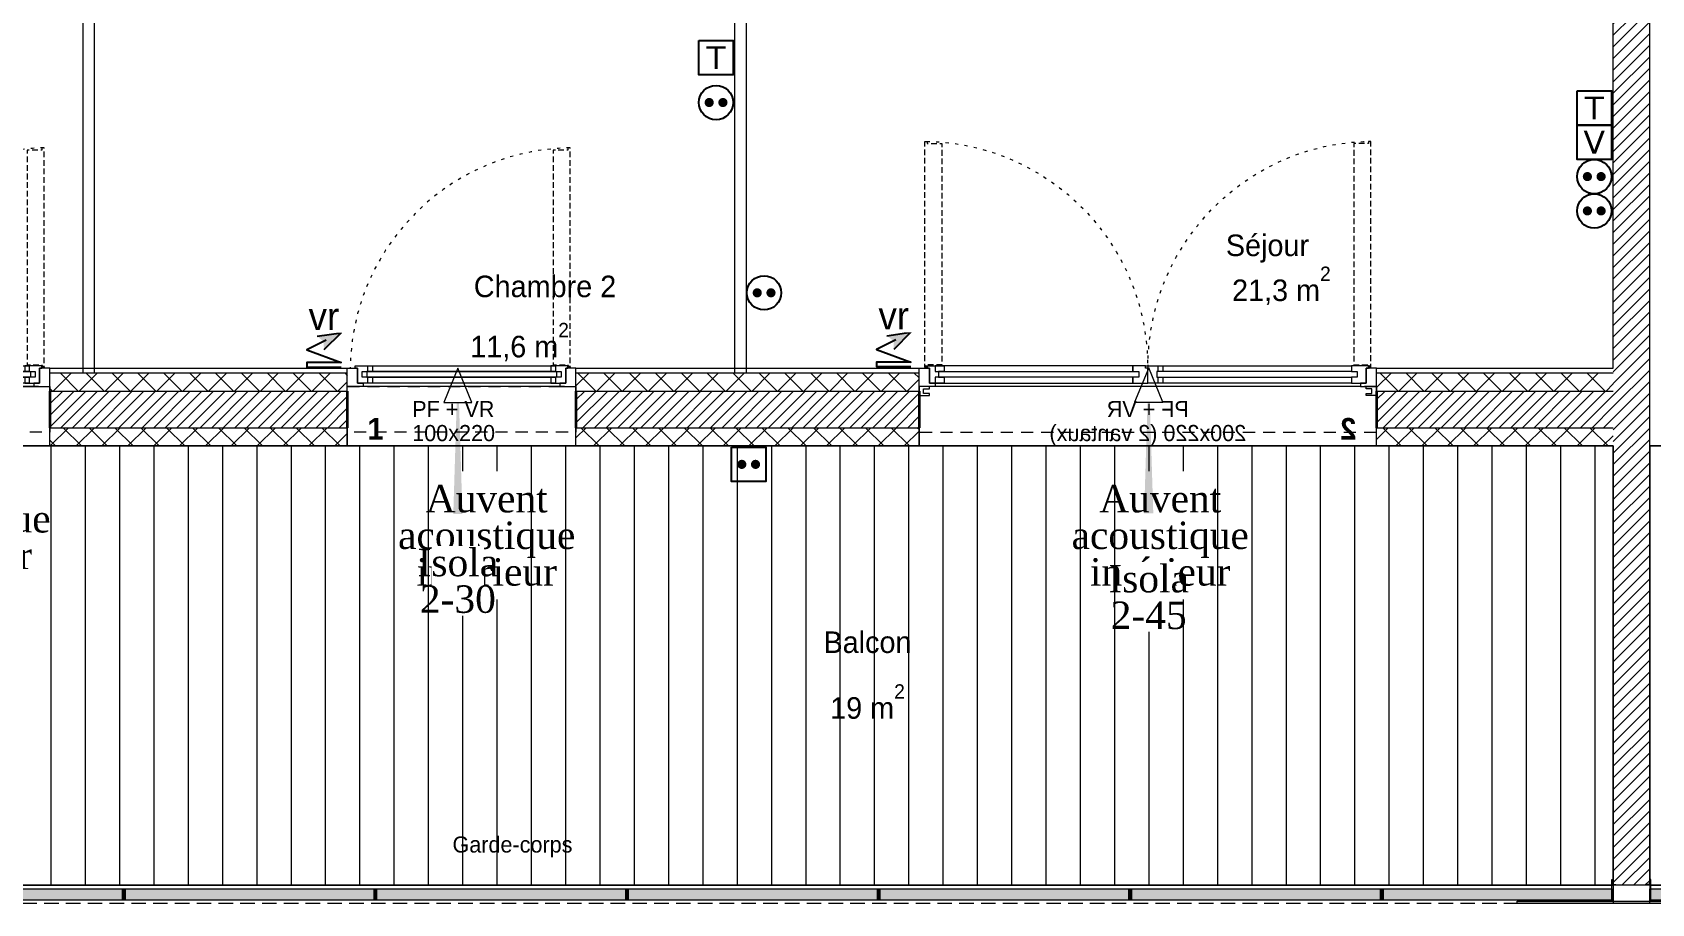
# Model space of a CAD drawing. Header units: centimetres. Extents: x 2666 to 9670, y 1889 to 5633.
# Drawn here: x 5501 to 6209, y 3317 to 3698 of the extents above; entities that cross this region are included whole.
import ezdxf

# ---------------------------------------------------------------- set-up
doc = ezdxf.new("R2010")
doc.units = ezdxf.units.CM
doc.header["$LTSCALE"] = 12.7
for name, pattern in [('INTERROMPU2', [0.75, 0.5, -0.25]), ('Style de ligne -11', [0.694444, 0.41656, -0.277884]), ('Style de ligne -12', [0.328084, 0.109361, -0.218723]), ('Style de ligne -13', [0.295276, 0.19685, -0.098425]), ('Style de ligne -14', [0.295276, 0.19685, -0.098425]), ('Style de ligne -17', [0.694444, 0.41656, -0.277884]), ('Style de ligne -18', [0.328084, 0.109361, -0.218723]), ('Style de ligne -5', [0.41656, 0.13885, -0.27771])]:
    doc.linetypes.add(name, pattern=pattern)
for name, color, linetype, lineweight in [('B GÈnÈral', 7, 'Continuous', 5), ('B Général', 7, 'Continuous', 5), ('C ANNOTATIONS-prestations', 7, 'Continuous', 5), ('C ANNOTATIONS-texte', 7, 'Continuous', 5), ('C ANNOTATIONS-texte surfaces', 7, 'Continuous', 5), ('prlm-ELEC-CFA', 1, 'Continuous', 25), ('prlm-ELEC-CFO', 1, 'Continuous', 25)]:
    doc.layers.add(name, color=color, linetype=linetype, lineweight=lineweight)
doc.layers.add('D SURFACES-shab', color=1, linetype='Continuous', lineweight=5, true_color=0xff0000)
doc.layers.add('prlm-VMC', color=93, linetype='Continuous')
doc.styles.add('Eurostile', font='')
doc.styles.add('Eurostile (bold)', font='')
doc.styles.add('prlm-elec-cfo', font='comic.ttf', dxfattribs={"height": 12})
doc.styles.add('prlm-vmc', font='pala.ttf', dxfattribs={"height": 14})
doc.styles.get('Eurostile').set_extended_font_data('Eurostile')
doc.styles.get('Eurostile (bold)').set_extended_font_data('Eurostile', bold=True)
pattern_1 = [(45, (0, 0), (2.4253472, -2.6458333), [])]
pattern_2 = [(-135, (0, 0), (5.656854, -5.656854), []), (-45, (0, 0), (-5.656854, -5.656854), [])]
pattern_3 = [(45, (0, 0), (-5.656854, 5.656854), []), (135, (0, 0), (5.656854, 5.656854), [])]

# ---------------------------------------------------------------- blocks, each defined once
blk = doc.blocks.new('Groupe-1')
at = {"layer": 'B GÈnÈral', "linetype": 'Continuous', "lineweight": 0, "true_color": 0xeeeeee}
for points in [[(5431.34, 3323.9), (5540.24, 3323.9), (5540.24, 3318.9), (5431.34, 3318.9)], [(5541.34, 3323.9), (5650.24, 3323.9), (5650.24, 3318.9), (5541.34, 3318.9)], [(5651.34, 3323.9), (5760.24, 3323.9), (5760.24, 3318.9), (5651.34, 3318.9)], [(5761.34, 3323.9), (5870.24, 3323.9), (5870.24, 3318.9), (5761.34, 3318.9)], [(5871.34, 3323.9), (5980.24, 3323.9), (5980.24, 3318.9), (5871.34, 3318.9)], [(5981.34, 3323.9), (6090.24, 3323.9), (6090.24, 3318.9), (5981.34, 3318.9)], [(6091.34, 3323.9), (6191.39, 3323.9), (6191.39, 3318.9), (6091.34, 3318.9)]]:
    blk.add_hatch(color=7, dxfattribs=at).paths.add_polyline_path(points)
at = {"layer": 'B GÈnÈral', "linetype": 'Continuous', "lineweight": 0, "true_color": 0xdddddd}
for points in [[(5540.24, 3323.9), (5541.34, 3323.9), (5541.34, 3318.9), (5540.24, 3318.9)], [(5650.24, 3323.9), (5651.34, 3323.9), (5651.34, 3318.9), (5650.24, 3318.9)], [(5760.24, 3323.9), (5761.34, 3323.9), (5761.34, 3318.9), (5760.24, 3318.9)], [(5870.24, 3323.9), (5871.34, 3323.9), (5871.34, 3318.9), (5870.24, 3318.9)], [(5980.24, 3323.9), (5981.34, 3323.9), (5981.34, 3318.9), (5980.24, 3318.9)], [(6090.24, 3323.9), (6091.34, 3323.9), (6091.34, 3318.9), (6090.24, 3318.9)]]:
    blk.add_hatch(color=254, dxfattribs=at).paths.add_polyline_path(points)
at = {"layer": 'B Général', "color": 7, "linetype": 'Continuous', "lineweight": 5}
for p, q in [((5509.04, 3325.39), (5509.04, 3517.39)), ((5524.04, 3325.39), (5524.04, 3517.39)), ((5539.04, 3325.39), (5539.04, 3517.39)), ((5554.04, 3325.39), (5554.04, 3517.39)), ((5569.04, 3325.39), (5569.04, 3517.39)), ((5584.04, 3325.39), (5584.04, 3517.39)), ((5599.04, 3325.39), (5599.04, 3517.39)), ((5614.04, 3325.39), (5614.04, 3517.39)), ((5629.04, 3325.39), (5629.04, 3517.39)), ((5644.04, 3325.39), (5644.04, 3517.39)), ((5659.04, 3325.39), (5659.04, 3517.39)), ((5674.04, 3325.39), (5674.04, 3517.39)), ((5689.04, 3325.39), (5689.04, 3517.39)), ((5704.04, 3325.39), (5704.04, 3517.39)), ((5719.04, 3325.39), (5719.04, 3517.39)), ((5734.04, 3325.39), (5734.04, 3517.39)), ((5749.04, 3325.39), (5749.04, 3517.39)), ((5764.04, 3325.39), (5764.04, 3517.39)), ((5779.04, 3325.39), (5779.04, 3517.39)), ((5794.04, 3325.39), (5794.04, 3517.39)), ((5809.04, 3325.39), (5809.04, 3517.39)), ((5824.04, 3325.39), (5824.04, 3517.39)), ((5839.04, 3325.39), (5839.04, 3517.39)), ((5854.04, 3325.39), (5854.04, 3517.39)), ((5869.04, 3325.39), (5869.04, 3517.39)), ((5884.04, 3325.39), (5884.04, 3517.39)), ((5899.04, 3325.39), (5899.04, 3517.39)), ((5914.04, 3325.39), (5914.04, 3517.39)), ((5929.04, 3325.39), (5929.04, 3517.39)), ((5944.04, 3325.39), (5944.04, 3517.39)), ((5959.04, 3325.39), (5959.04, 3517.39)), ((5974.04, 3325.39), (5974.04, 3517.39)), ((5989.04, 3325.39), (5989.04, 3517.39)), ((6004.04, 3325.39), (6004.04, 3517.39)), ((6019.04, 3325.39), (6019.04, 3517.39)), ((6034.04, 3325.39), (6034.04, 3517.39)), ((6049.04, 3325.39), (6049.04, 3517.39)), ((6064.04, 3325.39), (6064.04, 3517.39)), ((6079.04, 3325.39), (6079.04, 3517.39)), ((6094.04, 3325.39), (6094.04, 3517.39)), ((6109.04, 3325.39), (6109.04, 3517.39)), ((6124.04, 3325.39), (6124.04, 3517.39)), ((6139.04, 3325.39), (6139.04, 3517.39)), ((6154.04, 3325.39), (6154.04, 3517.39)), ((6169.04, 3325.39), (6169.04, 3517.39)), ((6184.04, 3325.39), (6184.04, 3517.39))]:
    blk.add_line(p, q, dxfattribs=at)
at = {"layer": 'B Général', "color": 7, "linetype": 'Continuous', "lineweight": 13, "flags": 128}
blk.add_lwpolyline([(5203.04, 3517.39), (6191.89, 3517.39), (6191.89, 3325.39), (5203.04, 3325.39)], close=True, dxfattribs=at)
at = {"layer": 'B Général', "color": 7, "linetype": 'INTERROMPU2', "lineweight": 13, "flags": 128}
blk.add_lwpolyline([(5203.04, 3325.39), (6191.89, 3325.39), (6191.89, 3317.39), (5203.04, 3317.39)], close=True, dxfattribs=at)
at = {"layer": 'B Général', "color": 7, "linetype": 'Continuous', "lineweight": 5, "flags": 128}
for points in [[(5431.34, 3323.9), (5540.24, 3323.9), (5540.24, 3318.9), (5431.34, 3318.9)], [(5540.24, 3323.9), (5541.34, 3323.9), (5541.34, 3318.9), (5540.24, 3318.9)], [(5541.34, 3323.9), (5650.24, 3323.9), (5650.24, 3318.9), (5541.34, 3318.9)], [(5650.24, 3323.9), (5651.34, 3323.9), (5651.34, 3318.9), (5650.24, 3318.9)], [(5651.34, 3323.9), (5760.24, 3323.9), (5760.24, 3318.9), (5651.34, 3318.9)], [(5760.24, 3323.9), (5761.34, 3323.9), (5761.34, 3318.9), (5760.24, 3318.9)], [(5761.34, 3323.9), (5870.24, 3323.9), (5870.24, 3318.9), (5761.34, 3318.9)], [(5870.24, 3323.9), (5871.34, 3323.9), (5871.34, 3318.9), (5870.24, 3318.9)], [(5871.34, 3323.9), (5980.24, 3323.9), (5980.24, 3318.9), (5871.34, 3318.9)], [(5980.24, 3323.9), (5981.34, 3323.9), (5981.34, 3318.9), (5980.24, 3318.9)], [(5981.34, 3323.9), (6090.24, 3323.9), (6090.24, 3318.9), (5981.34, 3318.9)], [(6090.24, 3323.9), (6091.34, 3323.9), (6091.34, 3318.9), (6090.24, 3318.9)], [(6091.34, 3323.9), (6191.39, 3323.9), (6191.39, 3318.9), (6091.34, 3318.9)]]:
    blk.add_lwpolyline(points, close=True, dxfattribs=at)
blk = doc.blocks.new('Groupe-2-1')
at = {"layer": 'B GÈnÈral', "linetype": 'Continuous', "lineweight": 0, "true_color": 0xeeeeee}
blk.add_hatch(color=7, dxfattribs=at).paths.add_polyline_path([(6207.89, 3323.9), (6308.43, 3323.9), (6308.43, 3318.9), (6207.89, 3318.9)])
at = {"layer": 'B Général', "color": 7, "linetype": 'Continuous', "lineweight": 13, "flags": 128}
blk.add_lwpolyline([(6207.89, 3517.39), (7630.48, 3517.39), (7630.48, 3325.39), (6207.89, 3325.39)], close=True, dxfattribs=at)
at = {"layer": 'B Général', "color": 7, "linetype": 'INTERROMPU2', "lineweight": 13, "flags": 128}
blk.add_lwpolyline([(7630.48, 3517.39), (7638.48, 3517.39), (7638.48, 3317.39), (6207.89, 3317.39), (6207.89, 3325.39), (7630.48, 3325.39)], close=True, dxfattribs=at)
at = {"layer": 'B Général', "color": 7, "linetype": 'Continuous', "lineweight": 5, "flags": 128}
blk.add_lwpolyline([(6207.89, 3323.9), (6308.43, 3323.9), (6308.43, 3318.9), (6207.89, 3318.9)], close=True, dxfattribs=at)
blk = doc.blocks.new('Groupe-3-1')
at = {"layer": 'B GÈnÈral', "linetype": 'Continuous', "lineweight": 0, "true_color": 0xdddddd}
for points in [[(6191.89, 3326.79), (6191.89, 3318.39), (6186.89, 3318.39), (6186.89, 3318.89), (6191.39, 3318.89), (6191.39, 3327.95), (6191.89, 3327.95)], [(6207.89, 3326.79), (6207.89, 3318.39), (6212.89, 3318.39), (6212.89, 3318.89), (6208.39, 3318.89), (6208.39, 3327.95), (6207.89, 3327.95)], [(6149.89, 3318.39), (6249.89, 3318.39), (6249.89, 3317.39), (6149.89, 3317.39)]]:
    blk.add_hatch(color=254, dxfattribs=at).paths.add_polyline_path(points)
at = {"layer": 'B Général', "color": 7, "linetype": 'Style de ligne -5', "lineweight": 5}
for p, q in [((6191.39, 3325.7), (6193.1, 3325.7)), ((6208.39, 3325.7), (6206.68, 3325.7))]:
    blk.add_line(p, q, dxfattribs=at)
at = {"layer": 'B Général', "color": 7, "linetype": 'Continuous', "lineweight": 5, "flags": 128}
for points in [[(6191.89, 3326.79), (6191.89, 3318.39), (6186.89, 3318.39), (6186.89, 3318.89), (6191.39, 3318.89), (6191.39, 3327.95), (6191.89, 3327.95)], [(6207.89, 3326.79), (6207.89, 3318.39), (6212.89, 3318.39), (6212.89, 3318.89), (6208.39, 3318.89), (6208.39, 3327.95), (6207.89, 3327.95)], [(6149.89, 3318.39), (6249.89, 3318.39), (6249.89, 3317.39), (6149.89, 3317.39)]]:
    blk.add_lwpolyline(points, close=True, dxfattribs=at)
blk = doc.blocks.new('PF 100.220 + VR')
at = {"layer": 'B Général', "color": 7, "linetype": 'Continuous', "lineweight": 13}
for p, q in [((-50, 7), (-50, 17)), ((50, 7), (50, 17))]:
    blk.add_line(p, q, dxfattribs=at)
at = {"layer": 'B Général'}
blk.add_line((45, 9), (-45, 9), dxfattribs=at)
at = {"layer": 'B Général', "color": 7, "linetype": 'Continuous', "lineweight": 35}
for p, q in [((-50, 7), (-50, -9)), ((50, 7), (50, -9))]:
    blk.add_line(p, q, dxfattribs=at)
at = {"layer": 'B Général', "color": 7, "linetype": 'Style de ligne -14', "lineweight": 5, "flags": 128}
blk.add_lwpolyline([(47.5, 113.27), (46.5, 113.27), (46.5, 112.27), (40, 112.27), (40, 18.5), (46.5, 18.5), (46.5, 17.5), (47.5, 17.5)], close=True, dxfattribs=at)
at = {"layer": 'B Général', "lineweight": 5, "flags": 128}
for points in [[(-43, 10.5), (-43, 9), (-50, 9), (-50, 17), (-45.5, 17), (-45.5, 10.5)], [(-43.5, 15.5), (43.5, 15.5), (43.5, 13), (-43.5, 13)], [(-41, 18), (41, 18), (41, 15.5), (-41, 15.5)], [(43, 10.5), (43, 9), (50, 9), (50, 17), (45.5, 17), (45.5, 10.5)], [(-41, 13), (41, 13), (41, 10.5), (-41, 10.5)]]:
    blk.add_lwpolyline(points, close=True, dxfattribs=at)
at = {"layer": 'B Général', "color": 7, "linetype": 'Continuous', "lineweight": 5, "flags": 128}
for points in [[(-39, 15.5), (-41.5, 15.5), (-41.5, 13), (-39, 13), (-39, 10.5), (-45.5, 10.5), (-45.5, 17), (-46.5, 17), (-46.5, 18), (-39, 18)], [(39, 15.5), (41.5, 15.5), (41.5, 13), (39, 13), (39, 10.5), (45.5, 10.5), (45.5, 17), (46.5, 17), (46.5, 18), (39, 18)]]:
    blk.add_lwpolyline(points, close=True, dxfattribs=at)
at = {"layer": 'B Général', "color": 7, "linetype": 'Style de ligne -17', "lineweight": 5, "flags": 128}
blk.add_lwpolyline([(-50, 9), (50, 9), (50, -11), (-50, -11)], close=True, dxfattribs=at)
at = {"layer": 'B Général', "lineweight": 13, "flags": 128}
blk.add_lwpolyline([(-50, -9), (-50, -17), (50, -17), (50, -9)], dxfattribs=at)
at = {"layer": 'B Général'}
blk.add_circle((47, 17.5), 0.5, dxfattribs=at)
at = {"layer": 'B Général', "color": 7, "linetype": 'Style de ligne -18', "lineweight": 5}
blk.add_arc((48.78, 15.78), 97.5, 90.89734, 179.2823, dxfattribs=at)
at = {"layer": 'B Général', "insert": (-21.61, 2.65), "char_height": 7.059, "attachment_point": 1, "rotation": 360, "line_spacing_factor": 0.894142, "style": 'Eurostile'}
blk.add_mtext('PF + VR', dxfattribs=at)
at = {"layer": 'C ANNOTATIONS-prestations', "attachment_point": 1, "rotation": 360, "line_spacing_factor": 0.894142}
for s, insert, char_height, style in [('1', (-41.14, -4.77), 9.41, 'Eurostile (bold)'), ('100x220', (-21.61, -7.83), 7.059, 'Eurostile')]:
    blk.add_mtext(s, dxfattribs=dict(at, insert=insert, char_height=char_height, style=style))
blk = doc.blocks.new('PF 200.220 + VR')
at = {"layer": 'B Général', "color": 7, "linetype": 'Continuous', "lineweight": 13}
for p, q in [((-100, 7), (-100, 17)), ((100, 7), (100, 17))]:
    blk.add_line(p, q, dxfattribs=at)
at = {"layer": 'B Général'}
blk.add_line((-93, 9), (97, 9), dxfattribs=at)
at = {"layer": 'B Général', "color": 7, "linetype": 'Continuous', "lineweight": 35}
for p, q in [((-100, 7), (-100, -9)), ((100, 7), (100, -9))]:
    blk.add_line(p, q, dxfattribs=at)
at = {"layer": 'B Général', "color": 7, "linetype": 'Style de ligne -13', "lineweight": 5, "flags": 128}
for points in [[(-97.5, 116.12), (-96.5, 116.12), (-96.5, 115.12), (-90, 115.12), (-90, 18.5), (-96.5, 18.5), (-96.5, 17.5), (-97.5, 17.5)], [(97.5, 116.12), (96.5, 116.12), (96.5, 115.12), (90, 115.12), (90, 18.5), (96.5, 18.5), (96.5, 17.5), (97.5, 17.5)]]:
    blk.add_lwpolyline(points, close=True, dxfattribs=at)
at = {"layer": 'B Général', "lineweight": 5, "flags": 128}
for points in [[(-93, 10.5), (-93, 9), (-100, 9), (-100, 17), (-95.5, 17), (-95.5, 10.5)], [(-4.5, 18), (-89, 18), (-89, 15.5), (-4.5, 15.5)], [(6.5, 18), (93, 18), (93, 15.5), (6.5, 15.5)], [(93, 10.5), (93, 9), (100, 9), (100, 17), (95.5, 17), (95.5, 10.5)], [(-100, 9), (-100, 5), (-95.5, 5), (-95.5, 6), (-98, 6), (-98, 8), (-95.5, 8), (-95.5, 9)], [(-4.5, 13), (-89, 13), (-89, 10.5), (-4.5, 10.5)], [(6.5, 13), (93, 13), (93, 10.5), (6.5, 10.5)], [(100, 9), (100, 5), (95.5, 5), (95.5, 6), (98, 6), (98, 8), (95.5, 8), (95.5, 9)]]:
    blk.add_lwpolyline(points, close=True, dxfattribs=at)
at = {"layer": 'B Général', "color": 7, "linetype": 'Continuous', "lineweight": 5, "flags": 128}
for points in [[(-89, 15.5), (-91.5, 15.5), (-91.5, 13), (-89, 13), (-89, 10.5), (-95.5, 10.5), (-95.5, 17), (-96.5, 17), (-96.5, 18), (-89, 18)], [(-6.5, 15.5), (-4, 15.5), (-4, 13), (-6.5, 13), (-6.5, 10.5), (0, 10.5), (0, 17), (1, 17), (1, 18), (-6.5, 18)], [(6.5, 15.5), (4, 15.5), (4, 13), (6.5, 13), (6.5, 10.5), (0, 10.5), (0, 17), (1, 17), (1, 18), (6.5, 18)], [(89, 15.5), (91.5, 15.5), (91.5, 13), (89, 13), (89, 10.5), (95.5, 10.5), (95.5, 17), (96.5, 17), (96.5, 18), (89, 18)]]:
    blk.add_lwpolyline(points, close=True, dxfattribs=at)
at = {"layer": 'B Général', "color": 7, "linetype": 'Style de ligne -11', "lineweight": 5, "flags": 128}
blk.add_lwpolyline([(-100, 9), (100, 9), (100, -11), (-100, -11)], close=True, dxfattribs=at)
at = {"layer": 'B Général', "lineweight": 13, "flags": 128}
blk.add_lwpolyline([(100, -9), (100, -17), (-100, -17), (-100, -9)], dxfattribs=at)
at = {"layer": 'B Général'}
for centre in [(-97, 17.5), (97, 17.5)]:
    blk.add_circle(centre, 0.5, dxfattribs=at)
at = {"layer": 'B Général', "color": 7, "linetype": 'Style de ligne -12', "lineweight": 5}
for centre, start, end in [((-98.46, 17.77), 359.55233, 89.0018), ((98.46, 17.77), 90.9982, 180.44847)]:
    blk.add_arc(centre, 98.37, start, end, dxfattribs=at)
at = {"layer": 'B Général', "insert": (0, 2.65), "char_height": 7.059, "attachment_point": 2, "rotation": 360, "line_spacing_factor": 0.894142, "style": 'Eurostile'}
blk.add_mtext('PF + VR', dxfattribs=at)
at = {"layer": 'C ANNOTATIONS-prestations', "rotation": 360, "line_spacing_factor": 0.894142}
for s, insert, char_height, attachment_point, style in [('2', (-91.15, -4.77), 9.41, 1, 'Eurostile (bold)'), ('200x220 (2 vantaux) ', (0, -7.82), 7.059, 2, 'Eurostile')]:
    blk.add_mtext(s, dxfattribs=dict(at, insert=insert, char_height=char_height, attachment_point=attachment_point, style=style))
blk = doc.blocks.new('xi.EA')
at = {"layer": 'prlm-VMC', "color": 0, "linetype": 'ByBlock', "lineweight": 5, "flags": 128}
blk.add_lwpolyline([(-6.17, -15), (6.17, -15), (0, 0)], close=True, dxfattribs=at)
at = {"layer": 'prlm-VMC', "color": 0, "linetype": 'ByBlock', "lineweight": -2, "flags": 128}
blk.add_lwpolyline([(0, -15, 1, 4, 0), (0, -63.63, 1, 1, 0)], format="xyseb", dxfattribs=at)
at = {"layer": 'prlm-VMC', "color": 0, "linetype": 'ByBlock', "lineweight": 5}
blk.add_solid([(0, 0), (6.17, -15), (-6.17, -15), (0, 0)], dxfattribs=at)
blk = doc.blocks.new('xi.PC-EXT')
at = {"layer": 'prlm-ELEC-CFO', "color": 0, "linetype": 'ByBlock', "lineweight": -2, "flags": 128}
blk.add_lwpolyline([(-7.5, 7.5), (7.5, 7.5), (7.5, -7.5), (-7.5, -7.5)], close=True, dxfattribs=at)
at = {"layer": 'prlm-ELEC-CFO', "color": 0, "linetype": 'ByBlock', "lineweight": 5, "const_width": 2}
for points in [[(-4, 0, 1), (-2, 0, 1)], [(2, 0, 1), (4, 0, 1)]]:
    blk.add_lwpolyline(points, format="xyb", close=True, dxfattribs=at)
blk = doc.blocks.new('xi.PC')
at = {"color": 0, "lineweight": 5}
blk.add_wipeout([(-7.5, -7.5), (7.5, -7.5), (7.5, 7.5), (-7.5, 7.5)], dxfattribs=at).dxf.layer = 'prlm-ELEC-CFO'
at = {"layer": 'prlm-ELEC-CFO', "color": 0, "linetype": 'ByBlock', "lineweight": 5, "const_width": 2}
for points in [[(-4, 0, 1), (-2, 0, 1)], [(2, 0, 1), (4, 0, 1)]]:
    blk.add_lwpolyline(points, format="xyb", close=True, dxfattribs=at)
at = {"layer": 'prlm-ELEC-CFO', "color": 0, "linetype": 'ByBlock', "lineweight": -2}
blk.add_circle((0, 0), 7.5, dxfattribs=at)
blk = doc.blocks.new('xi.TEL')
at = {"layer": 'prlm-ELEC-CFA', "color": 0, "linetype": 'ByBlock', "lineweight": -2, "flags": 128}
blk.add_lwpolyline([(-7.5, 7.5), (7.5, 7.5), (7.5, -7.5), (-7.5, -7.5)], close=True, dxfattribs=at)
at = {"layer": 'prlm-ELEC-CFA', "color": 0, "linetype": 'ByBlock', "insert": (0, 0), "char_height": 10, "width": 11.36, "attachment_point": 5}
blk.add_mtext('{\\fVerdana|b0|i0|c0|p34;T}', dxfattribs=at)
blk = doc.blocks.new('xi.VR')
at = {"layer": 'prlm-ELEC-CFO', "lineweight": 5}
blk.add_hatch(color=0, dxfattribs=at).paths.add_polyline_path([(-3, 6), (-0.1, 3.7), (0, 0), (7.5, 7.5)])
at = {"layer": 'prlm-ELEC-CFO', "color": 0}
for points in [[(-3, 6), (7.5, 7.5), (0, 0)], [(0.95, 4.23), (-7.5, 0), (7.5, -5.5), (-7.5, -5.5), (-7.5, -7.5), (7.5, -7.5)]]:
    blk.add_lwpolyline(points, dxfattribs=at)
blk = doc.blocks.new('xi.TV')
at = {"layer": 'prlm-ELEC-CFA', "color": 0, "linetype": 'ByBlock', "lineweight": -2, "flags": 128}
blk.add_lwpolyline([(-7.5, 7.5), (7.5, 7.5), (7.5, -7.5), (-7.5, -7.5)], close=True, dxfattribs=at)
at = {"layer": 'prlm-ELEC-CFA', "color": 0, "linetype": 'ByBlock', "insert": (0, 0), "char_height": 10, "width": 11.36, "attachment_point": 5}
blk.add_mtext('{\\fVerdana|b0|i0|c0|p34;V}', dxfattribs=at)

msp = doc.modelspace()

# ---------------------------------------------------------------- hatches: boundary and pattern name
at = {"layer": 'B GÈnÈral', "linetype": 'Continuous', "lineweight": 5}
h = msp.add_hatch(dxfattribs=at)
h.set_pattern_fill('50_BETON', style=0, pattern_type=2)
h.set_pattern_definition(pattern_1)
h.paths.add_polyline_path([(6207.89, 4134.39), (6191.89, 4134.39), (6191.89, 3325.39), (6207.89, 3325.39)])
at = {"layer": 'B GÈnÈral', "linetype": 'Continuous', "lineweight": 5, "true_color": 0x808080}
h = msp.add_hatch(dxfattribs=at)
h.set_pattern_fill('02_ISOLANT', color=8, style=0, pattern_type=2)
h.set_pattern_definition(pattern_3)
h.paths.add_polyline_path([(5508.48, 3549.39), (5508.48, 3541.39), (5638.48, 3541.39), (5638.48, 3549.39)])
h = msp.add_hatch(dxfattribs=at)
h.set_pattern_fill('02_ISOLANT', color=8, style=0, pattern_type=2)
h.set_pattern_definition(pattern_3)
h.paths.add_polyline_path([(5738.48, 3549.39), (5738.48, 3541.39), (5888.48, 3541.39), (5888.48, 3549.39)])
h = msp.add_hatch(dxfattribs=at)
h.set_pattern_fill('02_ISOLANT', color=8, angle=-180, style=0, pattern_type=2)
h.set_pattern_definition(pattern_2)
h.paths.add_polyline_path([(6191.89, 3541.39), (6191.89, 3549.39), (6088.48, 3549.39), (6088.48, 3541.39)])
at = {"layer": 'B GÈnÈral', "linetype": 'Continuous', "lineweight": 5}
h = msp.add_hatch(dxfattribs=at)
h.set_pattern_fill('50_BETON', style=0, pattern_type=2)
h.set_pattern_definition(pattern_1)
h.paths.add_polyline_path([(5508.48, 3541.39), (5508.48, 3525.39), (5638.48, 3525.39), (5638.48, 3541.39)])
h = msp.add_hatch(dxfattribs=at)
h.set_pattern_fill('50_BETON', style=0, pattern_type=2)
h.set_pattern_definition(pattern_1)
h.paths.add_polyline_path([(5738.48, 3541.39), (5738.48, 3525.39), (5888.48, 3525.39), (5888.48, 3541.39)])
h = msp.add_hatch(dxfattribs=at)
h.set_pattern_fill('50_BETON', style=0, pattern_type=2)
h.set_pattern_definition(pattern_1)
h.paths.add_polyline_path([(6191.89, 3525.39), (6191.89, 3541.39), (6088.48, 3541.39), (6088.48, 3525.39)])
at = {"layer": 'B GÈnÈral', "linetype": 'Continuous', "lineweight": 5, "true_color": 0x808080}
h = msp.add_hatch(dxfattribs=at)
h.set_pattern_fill('02_ISOLANT', color=8, style=0, pattern_type=2)
h.set_pattern_definition(pattern_3)
h.paths.add_polyline_path([(5508.48, 3525.39), (5508.48, 3517.39), (5638.48, 3517.39), (5638.48, 3525.39)])
h = msp.add_hatch(dxfattribs=at)
h.set_pattern_fill('02_ISOLANT', color=8, style=0, pattern_type=2)
h.set_pattern_definition(pattern_3)
h.paths.add_polyline_path([(5738.48, 3525.39), (5738.48, 3517.39), (5888.48, 3517.39), (5888.48, 3525.39)])
h = msp.add_hatch(dxfattribs=at)
h.set_pattern_fill('02_ISOLANT', color=8, angle=-180, style=0, pattern_type=2)
h.set_pattern_definition(pattern_2)
h.paths.add_polyline_path([(6191.89, 3517.39), (6191.89, 3525.39), (6088.48, 3525.39), (6088.48, 3517.39)])

# ---------------------------------------------------------------- linework, layer by layer
at = {"layer": 'B Général', "color": 7, "linetype": 'Continuous', "lineweight": 18}
for p, q in [((6191.89, 3551.39), (6191.89, 4134.39)), ((6207.89, 3325.39), (6207.89, 4134.39)), ((5508.48, 3541.39), (5638.48, 3541.39)), ((5738.48, 3541.39), (5888.48, 3541.39)), ((6088.48, 3541.39), (6191.89, 3541.39)), ((5508.48, 3525.39), (5638.48, 3525.39)), ((5738.48, 3525.39), (5888.48, 3525.39)), ((6088.48, 3525.39), (6191.89, 3525.39)), ((6191.89, 3325.39), (6191.89, 3517.39))]:
    msp.add_line(p, q, dxfattribs=at)
at = {"layer": 'B Général', "color": 7, "linetype": 'Continuous', "lineweight": 5}
for p, q in [((6191.89, 3551.39), (6191.89, 4134.39)), ((6207.89, 3325.39), (6207.89, 4134.39)), ((5812.96, 3549.39), (5812.96, 3971.89)), ((5527.96, 3549.39), (5527.96, 3966.89)), ((5807.96, 3549.39), (5807.96, 3966.89)), ((5522.96, 3549.39), (5522.96, 3879.39)), ((5508.48, 3551.39), (5638.48, 3551.39)), ((5508.48, 3549.39), (5638.48, 3549.39)), ((5508.48, 3549.39), (5638.48, 3549.39)), ((5738.48, 3551.39), (5888.48, 3551.39)), ((5738.48, 3549.39), (5888.48, 3549.39)), ((5738.48, 3549.39), (5888.48, 3549.39)), ((6088.48, 3551.39), (6191.89, 3551.39)), ((6088.48, 3549.39), (6191.89, 3549.39)), ((6088.48, 3549.39), (6191.89, 3549.39)), ((5508.48, 3541.39), (5638.48, 3541.39)), ((5738.48, 3541.39), (5888.48, 3541.39)), ((6088.48, 3541.39), (6191.89, 3541.39)), ((5508.48, 3525.39), (5638.48, 3525.39)), ((5738.48, 3525.39), (5888.48, 3525.39)), ((6088.48, 3525.39), (6191.89, 3525.39)), ((5508.48, 3517.39), (5638.48, 3517.39)), ((5738.48, 3517.39), (5888.48, 3517.39)), ((6088.48, 3517.39), (6191.89, 3517.39)), ((6191.89, 3325.39), (6191.89, 3517.39)), ((6207.89, 3325.39), (6191.89, 3325.39))]:
    msp.add_line(p, q, dxfattribs=at)
at = {"layer": 'B Général', "color": 7, "linetype": 'Continuous', "lineweight": 13}
for p, q in [((5522.96, 3549.39), (5522.96, 3971.89)), ((5807.96, 3549.39), (5807.96, 3971.89)), ((5812.96, 3549.39), (5812.96, 3971.89)), ((5527.96, 3549.39), (5527.96, 3966.89)), ((5508.48, 3551.39), (5638.48, 3551.39)), ((5508.48, 3517.39), (5508.48, 3551.39)), ((5638.48, 3517.39), (5638.48, 3551.39)), ((5738.48, 3551.39), (5888.48, 3551.39)), ((5738.48, 3517.39), (5738.48, 3551.39)), ((5888.48, 3517.39), (5888.48, 3551.39)), ((6088.48, 3551.39), (6191.89, 3551.39)), ((6088.48, 3517.39), (6088.48, 3551.39)), ((5508.48, 3517.39), (5638.48, 3517.39)), ((5738.48, 3517.39), (5888.48, 3517.39)), ((6088.48, 3517.39), (6191.89, 3517.39))]:
    msp.add_line(p, q, dxfattribs=at)
at = {"layer": 'D SURFACES-shab', "color": 30, "linetype": 'Continuous', "lineweight": 5, "true_color": 0xff6633, "flags": 128}
for points in [[(5203.04, 3517.39), (5203.04, 3325.4), (6191.89, 3325.39), (6191.89, 3517.39)], [(6207.89, 3517.39), (6207.89, 3325.39), (7630.48, 3325.39), (7630.48, 3517.39)]]:
    msp.add_lwpolyline(points, close=True, dxfattribs=at)

# ---------------------------------------------------------------- block references
at = {"layer": 'B Général', "color": 7, "rotation": 2.334540301811808e-08}
for p in [(5458.48, 3534.39), (5688.48, 3534.39)]:
    msp.add_blockref('PF 100.220 + VR', p, dxfattribs=at)
at = {"layer": 'B Général', "color": 7, "xscale": -1, "rotation": 2.334540301811808e-08}
msp.add_blockref('PF 200.220 + VR', (5988.48, 3534.39), dxfattribs=at)
at = {"layer": 'B Général', "color": 7}
for name in ['Groupe-1', 'Groupe-2-1', 'Groupe-3-1']:
    msp.add_blockref(name, (0, 0), dxfattribs=at)
at = {"layer": 'prlm-ELEC-CFA'}
for p in [(5799.72, 3687.1), (6183.65, 3665.12)]:
    msp.add_blockref('xi.TEL', p, dxfattribs=at)
at = {"layer": 'prlm-ELEC-CFO'}
for name, p in [('xi.VR', (5628.28, 3559.34)), ('xi.VR', (5877.43, 3559.59)), ('xi.PC-EXT', (5813.97, 3509.35))]:
    msp.add_blockref(name, p, dxfattribs=at)

# ---------------------------------------------------------------- texts
at = {"layer": 'B Général', "color": 7, "insert": (5684.48, 3346.76), "char_height": 7.059, "attachment_point": 1, "line_spacing_factor": 0.894142, "style": 'Eurostile'}
msp.add_mtext('Garde-corps', dxfattribs=at)
at = {"layer": 'C ANNOTATIONS-texte', "char_height": 9.412, "attachment_point": 8, "line_spacing_factor": 0.894142, "style": 'Eurostile'}
for s, insert in [('Séjour', (6040.78, 3597.53)), ('Chambre 2', (5724.94, 3582.29))]:
    msp.add_mtext(s, dxfattribs=dict(at, insert=insert))
at = {"layer": 'C ANNOTATIONS-texte', "color": 7, "insert": (5865.92, 3426.79), "char_height": 9.412, "attachment_point": 8, "line_spacing_factor": 0.894142, "style": 'Eurostile'}
msp.add_mtext('Balcon', dxfattribs=at)
at = {"layer": 'C ANNOTATIONS-texte surfaces', "char_height": 9.412, "attachment_point": 2, "line_spacing_factor": 0.894142, "style": 'Eurostile'}
for s, insert in [('21,3 m{\\H0.6667x;\\S2^ ;}', (6046.88, 3595.79)), ('11,6 m{\\H0.6667x;\\S2^ ;}', (5713.82, 3571.18))]:
    msp.add_mtext(s, dxfattribs=dict(at, insert=insert))
at = {"layer": 'C ANNOTATIONS-texte surfaces', "color": 7, "insert": (5865.92, 3413.24), "char_height": 9.412, "attachment_point": 2, "line_spacing_factor": 0.894142, "style": 'Eurostile'}
msp.add_mtext('19 m{\\H0.6667x;\\S2^ ;}', dxfattribs=at)

# ---------------------------------------------------------------- next in the draw order: block references
at = {"layer": 'prlm-ELEC-CFO'}
for p in [(5799.72, 3667.49), (6183.65, 3620.12), (5820.72, 3584.32)]:
    msp.add_blockref('xi.PC', p, dxfattribs=at)

# ---------------------------------------------------------------- next in the draw order: texts
at = {"layer": 'prlm-ELEC-CFO', "lineweight": 20, "char_height": 12, "attachment_point": 5, "line_spacing_factor": 0.8, "style": 'prlm-elec-cfo', "bg_fill": 3, "box_fill_scale": 1.1, "bg_fill_color": 256, "bg_fill_transparency": 0}
for insert in [(5628.28, 3574.05), (5877.43, 3574.3)]:
    msp.add_mtext('vr', dxfattribs=dict(at, insert=insert))
at = {"layer": 'prlm-VMC', "char_height": 12, "width": 20.51, "attachment_point": 5, "line_spacing_factor": 0.8, "style": 'prlm-vmc', "bg_fill": 2}
for insert in [(5470.04, 3485.49), (5699.45, 3478.27), (5993.9, 3478.27)]:
    msp.add_mtext('Auvent acoustique intérieur', dxfattribs=dict(at, insert=insert))

# ---------------------------------------------------------------- next in the draw order: block references
at = {"layer": 'prlm-ELEC-CFO'}
msp.add_blockref('xi.PC', (6183.65, 3635.12), dxfattribs=at)
at = {"layer": 'prlm-VMC'}
for p in [(5686.84, 3551.34), (5988.86, 3551.59)]:
    msp.add_blockref('xi.EA', p, dxfattribs=at)

# ---------------------------------------------------------------- next in the draw order: texts
at = {"layer": 'prlm-VMC', "char_height": 12, "width": 20.51, "attachment_point": 5, "line_spacing_factor": 0.8, "style": 'prlm-vmc', "bg_fill": 3, "box_fill_scale": 1.1, "bg_fill_color": 256, "bg_fill_transparency": 0}
for s, insert in [('Isola\\P2-30', (5686.84, 3458.38)), ('Isola\\P2-45', (5988.86, 3451.32))]:
    msp.add_mtext(s, dxfattribs=dict(at, insert=insert))

# ---------------------------------------------------------------- next in the draw order: block references
at = {"layer": 'prlm-ELEC-CFA'}
msp.add_blockref('xi.TV', (6183.65, 3650.12), dxfattribs=at)

doc.saveas('drawing.dxf')
